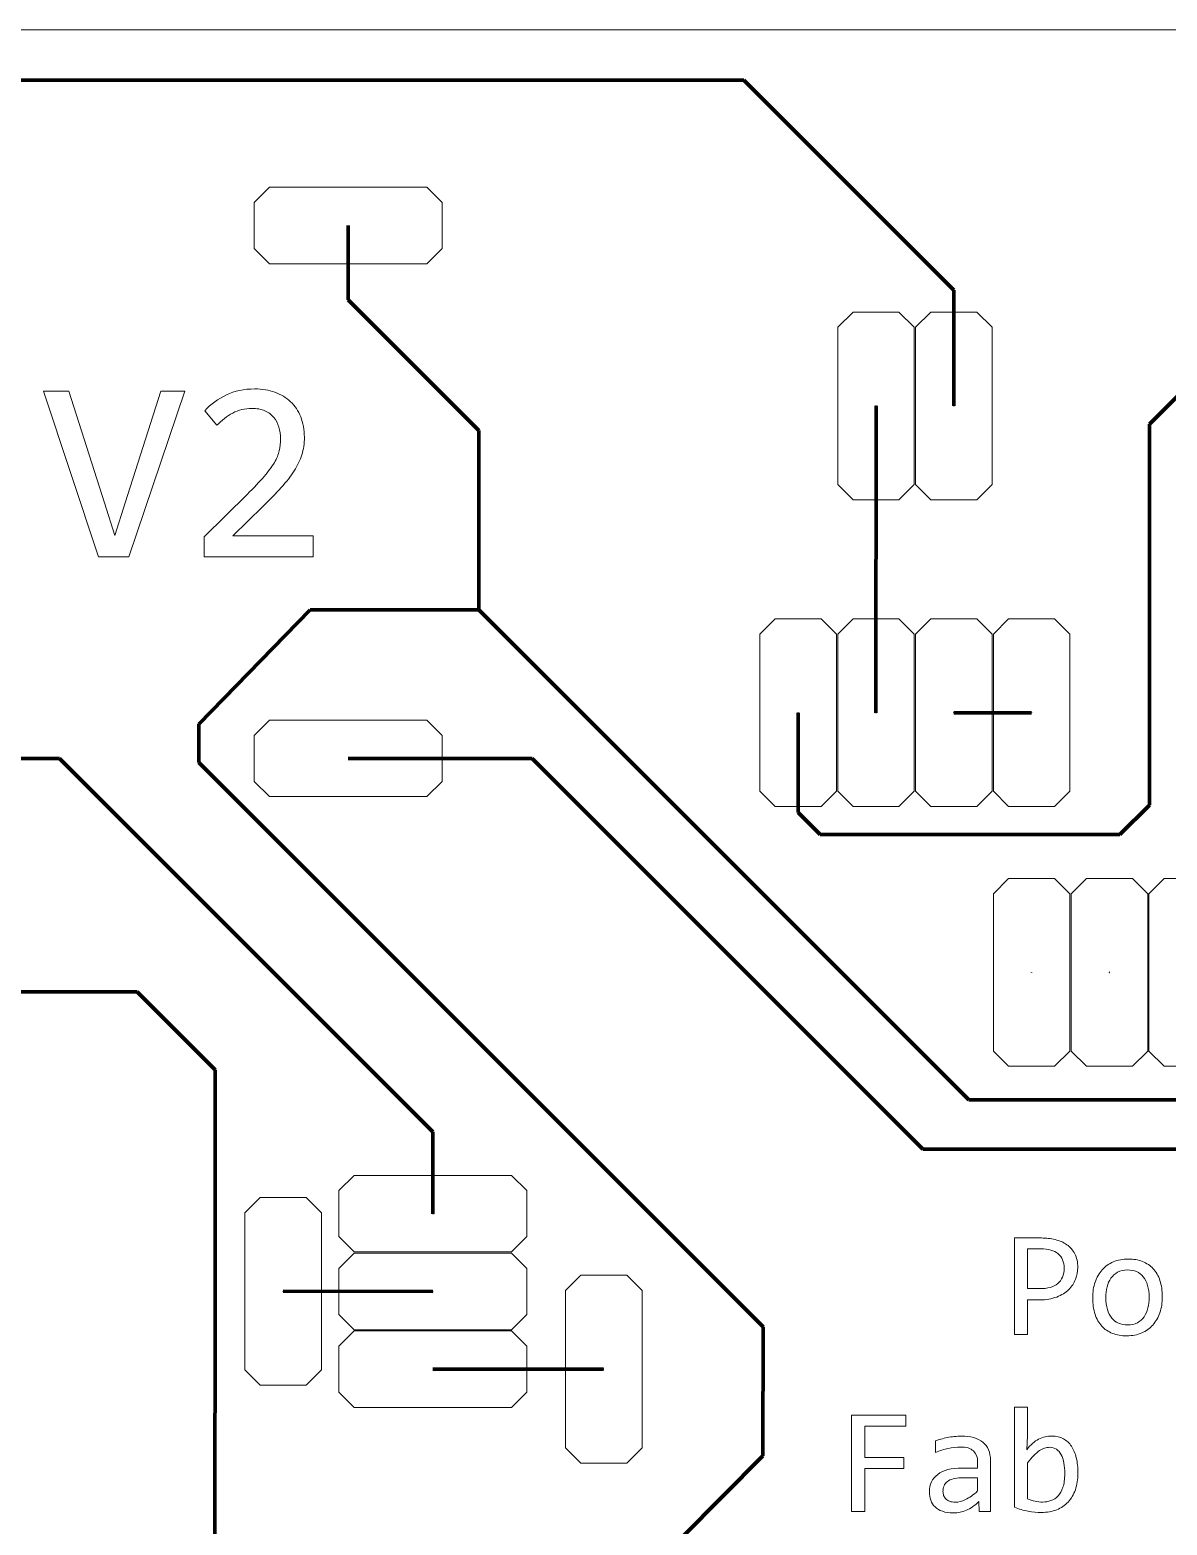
# Model space of a CAD drawing. Header units: millimetres. Extents: x -145 to 148, y -255 to 152.
# Drawn here: x -92.05 to -54.93, y 97.39 to 146.22 of the extents above; entities that cross this region are included whole.
import ezdxf

# ---------------------------------------------------------------- set-up
doc = ezdxf.new("R2010")
doc.units = ezdxf.units.MM
doc.header["$MEASUREMENT"] = 0
doc.layers.add('Layer 1', color=7, linetype='Continuous')

msp = doc.modelspace()

# ---------------------------------------------------------------- linework, layer by layer
at = {"layer": 'Layer 1', "lineweight": 18}
msp.add_open_spline([(-142.6207, 146.2192), (-142.6207, 146.2192), (-23.65, 146.2192), (-23.65, 146.2192)], degree=3, dxfattribs=at)
at = {"layer": 'Layer 1', "color": 6, "lineweight": 120}
for points in [[(-140.2909, 144.5763), (-140.2909, 144.5763), (-68.7474, 144.5748), (-68.7474, 144.5748)], [(-68.7474, 144.5748), (-68.7474, 144.5748), (-61.8925, 137.7191), (-61.8925, 137.7191)], [(-81.6632, 139.8284), (-81.6632, 139.8284), (-81.6665, 137.4095), (-81.6665, 137.4095)], [(-49.0619, 139.7893), (-49.0619, 139.7893), (-55.5086, 133.3421), (-55.5086, 133.3421)], [(-61.8925, 137.7191), (-61.8925, 137.7191), (-61.8937, 133.9386), (-61.8937, 133.9386)], [(-81.6665, 137.4095), (-81.6665, 137.4095), (-77.3991, 133.1417), (-77.3991, 133.1417)], [(-64.4319, 133.9386), (-64.4319, 133.9386), (-64.4352, 123.9222), (-64.4352, 123.9222)], [(-55.5086, 133.3421), (-55.5086, 133.3421), (-55.5091, 120.9073), (-55.5091, 120.9073)], [(-77.3991, 133.1417), (-77.3991, 133.1417), (-77.4001, 127.2821), (-77.4001, 127.2821)], [(-86.5423, 123.5519), (-86.5423, 123.5519), (-82.9038, 127.2837), (-82.9038, 127.2837)], [(-82.9038, 127.2837), (-82.9038, 127.2837), (-77.4001, 127.283), (-77.4001, 127.283)], [(-77.4001, 127.2821), (-77.4001, 127.2821), (-61.4043, 111.2844), (-61.4043, 111.2844)], [(-86.5423, 123.5519), (-86.5423, 123.5519), (-86.5425, 122.2972), (-86.5425, 122.2972)], [(-66.9737, 123.9222), (-66.9737, 123.9222), (-66.9745, 120.662), (-66.9745, 120.662)], [(-61.8919, 123.9188), (-61.8919, 123.9188), (-59.3519, 123.9173), (-59.3519, 123.9173)], [(-125.0964, 122.4286), (-125.0964, 122.4286), (-91.0925, 122.4314), (-91.0925, 122.4314)], [(-91.0925, 122.4314), (-91.0925, 122.4314), (-78.8958, 110.2347), (-78.8958, 110.2347)], [(-86.5425, 122.2972), (-86.5425, 122.2972), (-68.1111, 103.865), (-68.1111, 103.865)], [(-81.6632, 122.4284), (-81.6632, 122.4284), (-75.6555, 122.4264), (-75.6555, 122.4264)], [(-75.6555, 122.4264), (-75.6555, 122.4264), (-62.902, 109.6719), (-62.902, 109.6719)], [(-66.2568, 119.9446), (-66.2568, 119.9446), (-66.9745, 120.662), (-66.9745, 120.662)], [(-55.5091, 120.9073), (-55.5091, 120.9073), (-56.472, 119.944), (-56.472, 119.944)], [(-66.2568, 119.9446), (-66.2568, 119.9446), (-56.472, 119.944), (-56.472, 119.944)], [(-108.8819, 114.804), (-108.8819, 114.804), (-88.5569, 114.8073), (-88.5569, 114.8073)], [(-88.5569, 114.8073), (-88.5569, 114.8073), (-86.0098, 112.2601), (-86.0098, 112.2601)], [(-86.0098, 112.2601), (-86.0098, 112.2601), (-86.0216, 89.8467), (-86.0216, 89.8467)], [(-61.4044, 111.2845), (-61.4044, 111.2845), (-24.4519, 111.2843), (-24.4519, 111.2843)], [(-78.8958, 110.2347), (-78.8958, 110.2347), (-78.8962, 107.5614), (-78.8962, 107.5614)], [(-62.902, 109.6719), (-62.902, 109.6719), (-23.5213, 109.6717), (-23.5213, 109.6717)], [(-78.8962, 105.0255), (-78.8962, 105.0255), (-83.7864, 105.0263), (-83.7864, 105.0263)], [(-68.1112, 103.8649), (-68.1112, 103.8649), (-68.1312, 99.6539), (-68.1312, 99.6539)], [(-73.3236, 102.4832), (-73.3236, 102.4832), (-78.8962, 102.484), (-78.8962, 102.484)], [(-68.1312, 99.6539), (-68.1312, 99.6539), (-70.7659, 96.9951), (-70.7659, 96.9951)]]:
    msp.add_open_spline(points, degree=3, dxfattribs=at)
at = {"layer": 'Layer 1', "lineweight": 9}
for points in [[(-79.095, 138.5784), (-79.095, 138.5784), (-84.2314, 138.5784), (-84.2314, 138.5784), (-84.2314, 138.5784), (-84.7314, 139.0784), (-84.7314, 139.0784), (-84.7314, 139.0784), (-84.7314, 140.5784), (-84.7314, 140.5784), (-84.7314, 140.5784), (-84.2314, 141.0784), (-84.2314, 141.0784), (-84.2314, 141.0784), (-79.095, 141.0784), (-79.095, 141.0784), (-79.095, 141.0784), (-78.595, 140.5784), (-78.595, 140.5784), (-78.595, 140.5784), (-78.595, 139.0784), (-78.595, 139.0784), (-78.595, 139.0784), (-79.095, 138.5784), (-79.095, 138.5784)], [(-65.6819, 131.3704), (-65.6819, 131.3704), (-65.6819, 136.5068), (-65.6819, 136.5068), (-65.6819, 136.5068), (-65.1819, 137.0068), (-65.1819, 137.0068), (-65.1819, 137.0068), (-63.6819, 137.0068), (-63.6819, 137.0068), (-63.6819, 137.0068), (-63.1819, 136.5068), (-63.1819, 136.5068), (-63.1819, 136.5068), (-63.1819, 131.3704), (-63.1819, 131.3704), (-63.1819, 131.3704), (-63.6819, 130.8704), (-63.6819, 130.8704), (-63.6819, 130.8704), (-65.1819, 130.8704), (-65.1819, 130.8704), (-65.1819, 130.8704), (-65.6819, 131.3704), (-65.6819, 131.3704)], [(-63.1419, 131.3704), (-63.1419, 131.3704), (-63.1419, 136.5068), (-63.1419, 136.5068), (-63.1419, 136.5068), (-62.6419, 137.0068), (-62.6419, 137.0068), (-62.6419, 137.0068), (-61.1419, 137.0068), (-61.1419, 137.0068), (-61.1419, 137.0068), (-60.6419, 136.5068), (-60.6419, 136.5068), (-60.6419, 136.5068), (-60.6419, 131.3704), (-60.6419, 131.3704), (-60.6419, 131.3704), (-61.1419, 130.8704), (-61.1419, 130.8704), (-61.1419, 130.8704), (-62.6419, 130.8704), (-62.6419, 130.8704), (-62.6419, 130.8704), (-63.1419, 131.3704), (-63.1419, 131.3704)], [(-68.2219, 121.354), (-68.2219, 121.354), (-68.2219, 126.4904), (-68.2219, 126.4904), (-68.2219, 126.4904), (-67.7219, 126.9904), (-67.7219, 126.9904), (-67.7219, 126.9904), (-66.2219, 126.9904), (-66.2219, 126.9904), (-66.2219, 126.9904), (-65.7219, 126.4904), (-65.7219, 126.4904), (-65.7219, 126.4904), (-65.7219, 121.354), (-65.7219, 121.354), (-65.7219, 121.354), (-66.2219, 120.854), (-66.2219, 120.854), (-66.2219, 120.854), (-67.7219, 120.854), (-67.7219, 120.854), (-67.7219, 120.854), (-68.2219, 121.354), (-68.2219, 121.354)], [(-65.6819, 121.354), (-65.6819, 121.354), (-65.6819, 126.4904), (-65.6819, 126.4904), (-65.6819, 126.4904), (-65.1819, 126.9904), (-65.1819, 126.9904), (-65.1819, 126.9904), (-63.6819, 126.9904), (-63.6819, 126.9904), (-63.6819, 126.9904), (-63.1819, 126.4904), (-63.1819, 126.4904), (-63.1819, 126.4904), (-63.1819, 121.354), (-63.1819, 121.354), (-63.1819, 121.354), (-63.6819, 120.854), (-63.6819, 120.854), (-63.6819, 120.854), (-65.1819, 120.854), (-65.1819, 120.854), (-65.1819, 120.854), (-65.6819, 121.354), (-65.6819, 121.354)], [(-63.1419, 121.354), (-63.1419, 121.354), (-63.1419, 126.4904), (-63.1419, 126.4904), (-63.1419, 126.4904), (-62.6419, 126.9904), (-62.6419, 126.9904), (-62.6419, 126.9904), (-61.1419, 126.9904), (-61.1419, 126.9904), (-61.1419, 126.9904), (-60.6419, 126.4904), (-60.6419, 126.4904), (-60.6419, 126.4904), (-60.6419, 121.354), (-60.6419, 121.354), (-60.6419, 121.354), (-61.1419, 120.854), (-61.1419, 120.854), (-61.1419, 120.854), (-62.6419, 120.854), (-62.6419, 120.854), (-62.6419, 120.854), (-63.1419, 121.354), (-63.1419, 121.354)], [(-60.6019, 121.354), (-60.6019, 121.354), (-60.6019, 126.4904), (-60.6019, 126.4904), (-60.6019, 126.4904), (-60.1019, 126.9904), (-60.1019, 126.9904), (-60.1019, 126.9904), (-58.6019, 126.9904), (-58.6019, 126.9904), (-58.6019, 126.9904), (-58.1019, 126.4904), (-58.1019, 126.4904), (-58.1019, 126.4904), (-58.1019, 121.354), (-58.1019, 121.354), (-58.1019, 121.354), (-58.6019, 120.854), (-58.6019, 120.854), (-58.6019, 120.854), (-60.1019, 120.854), (-60.1019, 120.854), (-60.1019, 120.854), (-60.6019, 121.354), (-60.6019, 121.354)], [(-79.0949, 121.1802), (-79.0949, 121.1802), (-84.2313, 121.1802), (-84.2313, 121.1802), (-84.2313, 121.1802), (-84.7313, 121.6802), (-84.7313, 121.6802), (-84.7313, 121.6802), (-84.7313, 123.1802), (-84.7313, 123.1802), (-84.7313, 123.1802), (-84.2313, 123.6802), (-84.2313, 123.6802), (-84.2313, 123.6802), (-79.0949, 123.6802), (-79.0949, 123.6802), (-79.0949, 123.6802), (-78.5949, 123.1802), (-78.5949, 123.1802), (-78.5949, 123.1802), (-78.5949, 121.6802), (-78.5949, 121.6802), (-78.5949, 121.6802), (-79.0949, 121.1802), (-79.0949, 121.1802)], [(-60.6019, 112.8739), (-60.6019, 112.8739), (-60.6019, 118.0103), (-60.6019, 118.0103), (-60.6019, 118.0103), (-60.1019, 118.5103), (-60.1019, 118.5103), (-60.1019, 118.5103), (-58.6019, 118.5103), (-58.6019, 118.5103), (-58.6019, 118.5103), (-58.1019, 118.0103), (-58.1019, 118.0103), (-58.1019, 118.0103), (-58.1019, 112.8739), (-58.1019, 112.8739), (-58.1019, 112.8739), (-58.6019, 112.3739), (-58.6019, 112.3739), (-58.6019, 112.3739), (-60.1019, 112.3739), (-60.1019, 112.3739), (-60.1019, 112.3739), (-60.6019, 112.8739), (-60.6019, 112.8739)], [(-58.0619, 112.8739), (-58.0619, 112.8739), (-58.0619, 118.0103), (-58.0619, 118.0103), (-58.0619, 118.0103), (-57.5619, 118.5103), (-57.5619, 118.5103), (-57.5619, 118.5103), (-56.0619, 118.5103), (-56.0619, 118.5103), (-56.0619, 118.5103), (-55.5619, 118.0103), (-55.5619, 118.0103), (-55.5619, 118.0103), (-55.5619, 112.8739), (-55.5619, 112.8739), (-55.5619, 112.8739), (-56.0619, 112.3739), (-56.0619, 112.3739), (-56.0619, 112.3739), (-57.5619, 112.3739), (-57.5619, 112.3739), (-57.5619, 112.3739), (-58.0619, 112.8739), (-58.0619, 112.8739)], [(-55.5219, 112.8739), (-55.5219, 112.8739), (-55.5219, 118.0103), (-55.5219, 118.0103), (-55.5219, 118.0103), (-55.0219, 118.5103), (-55.0219, 118.5103), (-55.0219, 118.5103), (-53.5219, 118.5103), (-53.5219, 118.5103), (-53.5219, 118.5103), (-53.0219, 118.0103), (-53.0219, 118.0103), (-53.0219, 118.0103), (-53.0219, 112.8739), (-53.0219, 112.8739), (-53.0219, 112.8739), (-53.5219, 112.3739), (-53.5219, 112.3739), (-53.5219, 112.3739), (-55.0219, 112.3739), (-55.0219, 112.3739), (-55.0219, 112.3739), (-55.5219, 112.8739), (-55.5219, 112.8739)], [(-76.3279, 106.3132), (-76.3279, 106.3132), (-81.4643, 106.3132), (-81.4643, 106.3132), (-81.4643, 106.3132), (-81.9643, 106.8132), (-81.9643, 106.8132), (-81.9643, 106.8132), (-81.9643, 108.3132), (-81.9643, 108.3132), (-81.9643, 108.3132), (-81.4643, 108.8132), (-81.4643, 108.8132), (-81.4643, 108.8132), (-76.3279, 108.8132), (-76.3279, 108.8132), (-76.3279, 108.8132), (-75.8279, 108.3132), (-75.8279, 108.3132), (-75.8279, 108.3132), (-75.8279, 106.8132), (-75.8279, 106.8132), (-75.8279, 106.8132), (-76.3279, 106.3132), (-76.3279, 106.3132)], [(-85.0346, 102.4581), (-85.0346, 102.4581), (-85.0346, 107.5945), (-85.0346, 107.5945), (-85.0346, 107.5945), (-84.5346, 108.0945), (-84.5346, 108.0945), (-84.5346, 108.0945), (-83.0346, 108.0945), (-83.0346, 108.0945), (-83.0346, 108.0945), (-82.5346, 107.5945), (-82.5346, 107.5945), (-82.5346, 107.5945), (-82.5346, 102.4581), (-82.5346, 102.4581), (-82.5346, 102.4581), (-83.0346, 101.9581), (-83.0346, 101.9581), (-83.0346, 101.9581), (-84.5346, 101.9581), (-84.5346, 101.9581), (-84.5346, 101.9581), (-85.0346, 102.4581), (-85.0346, 102.4581)], [(-76.3279, 103.7732), (-76.3279, 103.7732), (-81.4643, 103.7732), (-81.4643, 103.7732), (-81.4643, 103.7732), (-81.9643, 104.2732), (-81.9643, 104.2732), (-81.9643, 104.2732), (-81.9643, 105.7732), (-81.9643, 105.7732), (-81.9643, 105.7732), (-81.4643, 106.2732), (-81.4643, 106.2732), (-81.4643, 106.2732), (-76.3279, 106.2732), (-76.3279, 106.2732), (-76.3279, 106.2732), (-75.8279, 105.7732), (-75.8279, 105.7732), (-75.8279, 105.7732), (-75.8279, 104.2732), (-75.8279, 104.2732), (-75.8279, 104.2732), (-76.3279, 103.7732), (-76.3279, 103.7732)], [(-74.5718, 99.915), (-74.5718, 99.915), (-74.5718, 105.0514), (-74.5718, 105.0514), (-74.5718, 105.0514), (-74.0718, 105.5514), (-74.0718, 105.5514), (-74.0718, 105.5514), (-72.5718, 105.5514), (-72.5718, 105.5514), (-72.5718, 105.5514), (-72.0718, 105.0514), (-72.0718, 105.0514), (-72.0718, 105.0514), (-72.0718, 99.915), (-72.0718, 99.915), (-72.0718, 99.915), (-72.5718, 99.415), (-72.5718, 99.415), (-72.5718, 99.415), (-74.0718, 99.415), (-74.0718, 99.415), (-74.0718, 99.415), (-74.5718, 99.915), (-74.5718, 99.915)], [(-76.3279, 101.2332), (-76.3279, 101.2332), (-81.4643, 101.2332), (-81.4643, 101.2332), (-81.4643, 101.2332), (-81.9643, 101.7332), (-81.9643, 101.7332), (-81.9643, 101.7332), (-81.9643, 103.2332), (-81.9643, 103.2332), (-81.9643, 103.2332), (-81.4643, 103.7332), (-81.4643, 103.7332), (-81.4643, 103.7332), (-76.3279, 103.7332), (-76.3279, 103.7332), (-76.3279, 103.7332), (-75.8279, 103.2332), (-75.8279, 103.2332), (-75.8279, 103.2332), (-75.8279, 101.7332), (-75.8279, 101.7332), (-75.8279, 101.7332), (-76.3279, 101.2332), (-76.3279, 101.2332)]]:
    msp.add_open_spline(points, degree=3, knots=[0, 0, 0, 0, 0.125, 0.125, 0.125, 0.25, 0.25, 0.25, 0.375, 0.375, 0.375, 0.5, 0.5, 0.5, 0.625, 0.625, 0.625, 0.75, 0.75, 0.75, 0.875, 0.875, 0.875, 1, 1, 1, 1], dxfattribs=at)
at = {"layer": 'Layer 1', "color": 5}
for points in [[(-81.6615, 139.8284), (-81.6615, 139.8284), (-81.6615, 139.8249), (-81.6615, 139.8249), (-81.6615, 139.8249), (-81.665, 139.8249), (-81.665, 139.8249), (-81.665, 139.8249), (-81.665, 139.8284), (-81.665, 139.8284), (-81.665, 139.8284), (-81.6615, 139.8284), (-81.6615, 139.8284)], [(-64.4319, 133.9369), (-64.4319, 133.9369), (-64.4354, 133.9369), (-64.4354, 133.9369), (-64.4354, 133.9369), (-64.4354, 133.9404), (-64.4354, 133.9404), (-64.4354, 133.9404), (-64.4319, 133.9404), (-64.4319, 133.9404), (-64.4319, 133.9404), (-64.4319, 133.9369), (-64.4319, 133.9369)], [(-61.8919, 133.9369), (-61.8919, 133.9369), (-61.8954, 133.9369), (-61.8954, 133.9369), (-61.8954, 133.9369), (-61.8954, 133.9404), (-61.8954, 133.9404), (-61.8954, 133.9404), (-61.8919, 133.9404), (-61.8919, 133.9404), (-61.8919, 133.9404), (-61.8919, 133.9369), (-61.8919, 133.9369)], [(-66.9719, 123.9205), (-66.9719, 123.9205), (-66.9754, 123.9205), (-66.9754, 123.9205), (-66.9754, 123.9205), (-66.9754, 123.924), (-66.9754, 123.924), (-66.9754, 123.924), (-66.9719, 123.924), (-66.9719, 123.924), (-66.9719, 123.924), (-66.9719, 123.9205), (-66.9719, 123.9205)], [(-64.4319, 123.9205), (-64.4319, 123.9205), (-64.4354, 123.9205), (-64.4354, 123.9205), (-64.4354, 123.9205), (-64.4354, 123.924), (-64.4354, 123.924), (-64.4354, 123.924), (-64.4319, 123.924), (-64.4319, 123.924), (-64.4319, 123.924), (-64.4319, 123.9205), (-64.4319, 123.9205)], [(-61.8919, 123.9205), (-61.8919, 123.9205), (-61.8954, 123.9205), (-61.8954, 123.9205), (-61.8954, 123.9205), (-61.8954, 123.924), (-61.8954, 123.924), (-61.8954, 123.924), (-61.8919, 123.924), (-61.8919, 123.924), (-61.8919, 123.924), (-61.8919, 123.9205), (-61.8919, 123.9205)], [(-59.3519, 123.9205), (-59.3519, 123.9205), (-59.3554, 123.9205), (-59.3554, 123.9205), (-59.3554, 123.9205), (-59.3554, 123.924), (-59.3554, 123.924), (-59.3554, 123.924), (-59.3519, 123.924), (-59.3519, 123.924), (-59.3519, 123.924), (-59.3519, 123.9205), (-59.3519, 123.9205)], [(-81.6614, 122.4302), (-81.6614, 122.4302), (-81.6614, 122.4267), (-81.6614, 122.4267), (-81.6614, 122.4267), (-81.6649, 122.4267), (-81.6649, 122.4267), (-81.6649, 122.4267), (-81.6649, 122.4302), (-81.6649, 122.4302), (-81.6649, 122.4302), (-81.6614, 122.4302), (-81.6614, 122.4302)], [(-59.3519, 115.4404), (-59.3519, 115.4404), (-59.3554, 115.4404), (-59.3554, 115.4404), (-59.3554, 115.4404), (-59.3554, 115.4439), (-59.3554, 115.4439), (-59.3554, 115.4439), (-59.3519, 115.4439), (-59.3519, 115.4439), (-59.3519, 115.4439), (-59.3519, 115.4404), (-59.3519, 115.4404)], [(-56.8119, 115.4404), (-56.8119, 115.4404), (-56.8154, 115.4404), (-56.8154, 115.4404), (-56.8154, 115.4404), (-56.8154, 115.4439), (-56.8154, 115.4439), (-56.8154, 115.4439), (-56.8119, 115.4439), (-56.8119, 115.4439), (-56.8119, 115.4439), (-56.8119, 115.4404), (-56.8119, 115.4404)], [(-78.8944, 107.5632), (-78.8944, 107.5632), (-78.8944, 107.5597), (-78.8944, 107.5597), (-78.8944, 107.5597), (-78.8979, 107.5597), (-78.8979, 107.5597), (-78.8979, 107.5597), (-78.8979, 107.5632), (-78.8979, 107.5632), (-78.8979, 107.5632), (-78.8944, 107.5632), (-78.8944, 107.5632)], [(-83.7846, 105.0246), (-83.7846, 105.0246), (-83.7881, 105.0246), (-83.7881, 105.0246), (-83.7881, 105.0246), (-83.7881, 105.0281), (-83.7881, 105.0281), (-83.7881, 105.0281), (-83.7846, 105.0281), (-83.7846, 105.0281), (-83.7846, 105.0281), (-83.7846, 105.0246), (-83.7846, 105.0246)], [(-78.8944, 105.0232), (-78.8944, 105.0232), (-78.8944, 105.0197), (-78.8944, 105.0197), (-78.8944, 105.0197), (-78.8979, 105.0197), (-78.8979, 105.0197), (-78.8979, 105.0197), (-78.8979, 105.0232), (-78.8979, 105.0232), (-78.8979, 105.0232), (-78.8944, 105.0232), (-78.8944, 105.0232)], [(-78.8944, 102.4832), (-78.8944, 102.4832), (-78.8944, 102.4797), (-78.8944, 102.4797), (-78.8944, 102.4797), (-78.8979, 102.4797), (-78.8979, 102.4797), (-78.8979, 102.4797), (-78.8979, 102.4832), (-78.8979, 102.4832), (-78.8979, 102.4832), (-78.8944, 102.4832), (-78.8944, 102.4832)], [(-73.3218, 102.4815), (-73.3218, 102.4815), (-73.3253, 102.4815), (-73.3253, 102.4815), (-73.3253, 102.4815), (-73.3253, 102.485), (-73.3253, 102.485), (-73.3253, 102.485), (-73.3218, 102.485), (-73.3218, 102.485), (-73.3218, 102.485), (-73.3218, 102.4815), (-73.3218, 102.4815)]]:
    msp.add_open_spline(points, degree=3, knots=[0, 0, 0, 0, 0.25, 0.25, 0.25, 0.5, 0.5, 0.5, 0.75, 0.75, 0.75, 1, 1, 1, 1], dxfattribs=at)
at = {"layer": 'Layer 1', "color": 5, "lineweight": 9}
for points in [[(-81.6615, 139.8284), (-81.6615, 139.8284), (-81.6615, 139.8249), (-81.6615, 139.8249), (-81.6615, 139.8249), (-81.665, 139.8249), (-81.665, 139.8249), (-81.665, 139.8249), (-81.665, 139.8284), (-81.665, 139.8284), (-81.665, 139.8284), (-81.6615, 139.8284), (-81.6615, 139.8284)], [(-64.4319, 133.9369), (-64.4319, 133.9369), (-64.4354, 133.9369), (-64.4354, 133.9369), (-64.4354, 133.9369), (-64.4354, 133.9404), (-64.4354, 133.9404), (-64.4354, 133.9404), (-64.4319, 133.9404), (-64.4319, 133.9404), (-64.4319, 133.9404), (-64.4319, 133.9369), (-64.4319, 133.9369)], [(-61.8919, 133.9369), (-61.8919, 133.9369), (-61.8954, 133.9369), (-61.8954, 133.9369), (-61.8954, 133.9369), (-61.8954, 133.9404), (-61.8954, 133.9404), (-61.8954, 133.9404), (-61.8919, 133.9404), (-61.8919, 133.9404), (-61.8919, 133.9404), (-61.8919, 133.9369), (-61.8919, 133.9369)], [(-66.9719, 123.9205), (-66.9719, 123.9205), (-66.9754, 123.9205), (-66.9754, 123.9205), (-66.9754, 123.9205), (-66.9754, 123.924), (-66.9754, 123.924), (-66.9754, 123.924), (-66.9719, 123.924), (-66.9719, 123.924), (-66.9719, 123.924), (-66.9719, 123.9205), (-66.9719, 123.9205)], [(-64.4319, 123.9205), (-64.4319, 123.9205), (-64.4354, 123.9205), (-64.4354, 123.9205), (-64.4354, 123.9205), (-64.4354, 123.924), (-64.4354, 123.924), (-64.4354, 123.924), (-64.4319, 123.924), (-64.4319, 123.924), (-64.4319, 123.924), (-64.4319, 123.9205), (-64.4319, 123.9205)], [(-61.8919, 123.9205), (-61.8919, 123.9205), (-61.8954, 123.9205), (-61.8954, 123.9205), (-61.8954, 123.9205), (-61.8954, 123.924), (-61.8954, 123.924), (-61.8954, 123.924), (-61.8919, 123.924), (-61.8919, 123.924), (-61.8919, 123.924), (-61.8919, 123.9205), (-61.8919, 123.9205)], [(-59.3519, 123.9205), (-59.3519, 123.9205), (-59.3554, 123.9205), (-59.3554, 123.9205), (-59.3554, 123.9205), (-59.3554, 123.924), (-59.3554, 123.924), (-59.3554, 123.924), (-59.3519, 123.924), (-59.3519, 123.924), (-59.3519, 123.924), (-59.3519, 123.9205), (-59.3519, 123.9205)], [(-81.6614, 122.4302), (-81.6614, 122.4302), (-81.6614, 122.4267), (-81.6614, 122.4267), (-81.6614, 122.4267), (-81.6649, 122.4267), (-81.6649, 122.4267), (-81.6649, 122.4267), (-81.6649, 122.4302), (-81.6649, 122.4302), (-81.6649, 122.4302), (-81.6614, 122.4302), (-81.6614, 122.4302)], [(-59.3519, 115.4404), (-59.3519, 115.4404), (-59.3554, 115.4404), (-59.3554, 115.4404), (-59.3554, 115.4404), (-59.3554, 115.4439), (-59.3554, 115.4439), (-59.3554, 115.4439), (-59.3519, 115.4439), (-59.3519, 115.4439), (-59.3519, 115.4439), (-59.3519, 115.4404), (-59.3519, 115.4404)], [(-56.8119, 115.4404), (-56.8119, 115.4404), (-56.8154, 115.4404), (-56.8154, 115.4404), (-56.8154, 115.4404), (-56.8154, 115.4439), (-56.8154, 115.4439), (-56.8154, 115.4439), (-56.8119, 115.4439), (-56.8119, 115.4439), (-56.8119, 115.4439), (-56.8119, 115.4404), (-56.8119, 115.4404)], [(-78.8944, 107.5632), (-78.8944, 107.5632), (-78.8944, 107.5597), (-78.8944, 107.5597), (-78.8944, 107.5597), (-78.8979, 107.5597), (-78.8979, 107.5597), (-78.8979, 107.5597), (-78.8979, 107.5632), (-78.8979, 107.5632), (-78.8979, 107.5632), (-78.8944, 107.5632), (-78.8944, 107.5632)], [(-83.7846, 105.0246), (-83.7846, 105.0246), (-83.7881, 105.0246), (-83.7881, 105.0246), (-83.7881, 105.0246), (-83.7881, 105.0281), (-83.7881, 105.0281), (-83.7881, 105.0281), (-83.7846, 105.0281), (-83.7846, 105.0281), (-83.7846, 105.0281), (-83.7846, 105.0246), (-83.7846, 105.0246)], [(-78.8944, 105.0232), (-78.8944, 105.0232), (-78.8944, 105.0197), (-78.8944, 105.0197), (-78.8944, 105.0197), (-78.8979, 105.0197), (-78.8979, 105.0197), (-78.8979, 105.0197), (-78.8979, 105.0232), (-78.8979, 105.0232), (-78.8979, 105.0232), (-78.8944, 105.0232), (-78.8944, 105.0232)], [(-78.8944, 102.4832), (-78.8944, 102.4832), (-78.8944, 102.4797), (-78.8944, 102.4797), (-78.8944, 102.4797), (-78.8979, 102.4797), (-78.8979, 102.4797), (-78.8979, 102.4797), (-78.8979, 102.4832), (-78.8979, 102.4832), (-78.8979, 102.4832), (-78.8944, 102.4832), (-78.8944, 102.4832)], [(-73.3218, 102.4815), (-73.3218, 102.4815), (-73.3253, 102.4815), (-73.3253, 102.4815), (-73.3253, 102.4815), (-73.3253, 102.485), (-73.3253, 102.485), (-73.3253, 102.485), (-73.3218, 102.485), (-73.3218, 102.485), (-73.3218, 102.485), (-73.3218, 102.4815), (-73.3218, 102.4815)]]:
    msp.add_open_spline(points, degree=3, knots=[0, 0, 0, 0, 0.25, 0.25, 0.25, 0.5, 0.5, 0.5, 0.75, 0.75, 0.75, 1, 1, 1, 1], dxfattribs=at)
at = {"layer": 'Layer 1', "color": 161, "lineweight": 9}
for points, knots in [([(-86.9918, 134.4183), (-86.9918, 134.4183), (-88.8276, 129.0165), (-88.8276, 129.0165), (-88.8276, 129.0165), (-89.8197, 129.0165), (-89.8197, 129.0165), (-89.8197, 129.0165), (-91.6146, 134.4183), (-91.6146, 134.4183), (-91.6146, 134.4183), (-90.7835, 134.4183), (-90.7835, 134.4183), (-90.7835, 134.4183), (-89.6165, 130.7776), (-89.6165, 130.7776), (-89.6165, 130.7776), (-89.2863, 129.7108), (-89.2863, 129.7108), (-89.2863, 129.7108), (-88.9476, 130.7776), (-88.9476, 130.7776), (-88.9476, 130.7776), (-87.7778, 134.4183), (-87.7778, 134.4183), (-87.7778, 134.4183), (-86.9918, 134.4183), (-86.9918, 134.4183)], [0, 0, 0, 0, 0.1111111, 0.1111111, 0.1111111, 0.2222222, 0.2222222, 0.2222222, 0.3333333, 0.3333333, 0.3333333, 0.4444444, 0.4444444, 0.4444444, 0.5555556, 0.5555556, 0.5555556, 0.6666667, 0.6666667, 0.6666667, 0.7777778, 0.7777778, 0.7777778, 0.8888889, 0.8888889, 0.8888889, 1, 1, 1, 1]), ([(-82.8064, 129.0165), (-82.8064, 129.0165), (-86.3624, 129.0165), (-86.3624, 129.0165), (-86.3624, 129.0165), (-86.3624, 129.6614), (-86.3624, 129.6614), (-86.3624, 129.6614), (-84.9668, 131.0499), (-84.9668, 131.0499), (-84.7382, 131.2771), (-84.5533, 131.4718), (-84.4094, 131.6369), (-84.2669, 131.8035), (-84.1554, 131.9544), (-84.075, 132.0899), (-83.996, 132.2268), (-83.9423, 132.3552), (-83.9141, 132.4766), (-83.8873, 132.5979), (-83.8732, 132.7291), (-83.8732, 132.8703), (-83.8732, 133.0029), (-83.8915, 133.1285), (-83.9268, 133.2484), (-83.9635, 133.3684), (-84.0185, 133.4742), (-84.0919, 133.5659), (-84.1667, 133.6563), (-84.2627, 133.7282), (-84.3812, 133.7804), (-84.4997, 133.8326), (-84.6422, 133.8595), (-84.8073, 133.8595), (-85.0359, 133.8595), (-85.2448, 133.8087), (-85.4325, 133.7056), (-85.6187, 133.604), (-85.7909, 133.4714), (-85.9489, 133.3091), (-85.9489, 133.3091), (-86.3455, 133.7847), (-86.3455, 133.7847), (-86.1409, 133.9992), (-85.9066, 134.1713), (-85.6399, 134.2997), (-85.3746, 134.4295), (-85.0642, 134.4945), (-84.7114, 134.4945), (-84.4715, 134.4945), (-84.2528, 134.4592), (-84.0566, 134.3872), (-83.8591, 134.3152), (-83.6883, 134.2122), (-83.5444, 134.0768), (-83.4019, 133.9413), (-83.2904, 133.7762), (-83.2128, 133.5801), (-83.1338, 133.3853), (-83.0943, 133.1652), (-83.0943, 132.9196), (-83.0943, 132.7122), (-83.1225, 132.5203), (-83.1775, 132.3439), (-83.2325, 132.1675), (-83.3158, 131.9925), (-83.4273, 131.8176), (-83.5388, 131.6426), (-83.6799, 131.4606), (-83.8492, 131.2729), (-84.0185, 131.0866), (-84.2189, 130.8806), (-84.4503, 130.6576), (-84.4503, 130.6576), (-85.4311, 129.7023), (-85.4311, 129.7023), (-85.4311, 129.7023), (-82.8064, 129.7023), (-82.8064, 129.7023), (-82.8064, 129.7023), (-82.8064, 129.0165), (-82.8064, 129.0165)], [0, 0, 0, 0, 0.037037, 0.037037, 0.037037, 0.0740741, 0.0740741, 0.0740741, 0.1111111, 0.1111111, 0.1111111, 0.1481481, 0.1481481, 0.1481481, 0.1851852, 0.1851852, 0.1851852, 0.2222222, 0.2222222, 0.2222222, 0.2592593, 0.2592593, 0.2592593, 0.2962963, 0.2962963, 0.2962963, 0.3333333, 0.3333333, 0.3333333, 0.3703704, 0.3703704, 0.3703704, 0.4074074, 0.4074074, 0.4074074, 0.4444444, 0.4444444, 0.4444444, 0.4814815, 0.4814815, 0.4814815, 0.5185185, 0.5185185, 0.5185185, 0.5555556, 0.5555556, 0.5555556, 0.5925926, 0.5925926, 0.5925926, 0.6296296, 0.6296296, 0.6296296, 0.6666667, 0.6666667, 0.6666667, 0.7037037, 0.7037037, 0.7037037, 0.7407407, 0.7407407, 0.7407407, 0.7777778, 0.7777778, 0.7777778, 0.8148148, 0.8148148, 0.8148148, 0.8518519, 0.8518519, 0.8518519, 0.8888889, 0.8888889, 0.8888889, 0.9259259, 0.9259259, 0.9259259, 0.962963, 0.962963, 0.962963, 1, 1, 1, 1]), ([(-57.846, 105.8037), (-57.846, 105.6745), (-57.8699, 105.5477), (-57.9184, 105.4209), (-57.9662, 105.295), (-58.0411, 105.1822), (-58.1423, 105.0826), (-58.2436, 104.983), (-58.3736, 104.9024), (-58.5309, 104.8406), (-58.6881, 104.7789), (-58.8766, 104.7476), (-59.0947, 104.7476), (-59.0947, 104.7476), (-59.4857, 104.7476), (-59.4857, 104.7476), (-59.4857, 104.7476), (-59.4857, 103.6166), (-59.4857, 103.6166), (-59.4857, 103.6166), (-59.9154, 103.6166), (-59.9154, 103.6166), (-59.9154, 103.6166), (-59.9154, 106.7676), (-59.9154, 106.7676), (-59.9154, 106.7676), (-59.028, 106.7676), (-59.028, 106.7676), (-58.8717, 106.7676), (-58.7227, 106.7503), (-58.5794, 106.7158), (-58.4362, 106.6812), (-58.3103, 106.6252), (-58.2016, 106.5487), (-58.093, 106.4713), (-58.0065, 106.3717), (-57.9423, 106.249), (-57.8781, 106.1272), (-57.846, 105.9782), (-57.846, 105.8037)], [0, 0, 0, 0, 0.0769231, 0.0769231, 0.0769231, 0.1538462, 0.1538462, 0.1538462, 0.2307692, 0.2307692, 0.2307692, 0.3076923, 0.3076923, 0.3076923, 0.3846154, 0.3846154, 0.3846154, 0.4615385, 0.4615385, 0.4615385, 0.5384615, 0.5384615, 0.5384615, 0.6153846, 0.6153846, 0.6153846, 0.6923077, 0.6923077, 0.6923077, 0.7692308, 0.7692308, 0.7692308, 0.8461538, 0.8461538, 0.8461538, 0.9230769, 0.9230769, 0.9230769, 1, 1, 1, 1]), ([(-58.2905, 105.784), (-58.2905, 105.9873), (-58.3572, 106.1428), (-58.4897, 106.2507), (-58.6222, 106.3585), (-58.8083, 106.412), (-59.0462, 106.412), (-59.0462, 106.412), (-59.4857, 106.412), (-59.4857, 106.412), (-59.4857, 106.412), (-59.4857, 105.1131), (-59.4857, 105.1131), (-59.4857, 105.1131), (-59.0848, 105.1131), (-59.0848, 105.1131), (-58.8305, 105.1131), (-58.6346, 105.1682), (-58.4971, 105.2794), (-58.3597, 105.3905), (-58.2905, 105.5592), (-58.2905, 105.784)], [0, 0, 0, 0, 0.1428571, 0.1428571, 0.1428571, 0.2857143, 0.2857143, 0.2857143, 0.4285714, 0.4285714, 0.4285714, 0.5714286, 0.5714286, 0.5714286, 0.7142857, 0.7142857, 0.7142857, 0.8571429, 0.8571429, 0.8571429, 1, 1, 1, 1]), ([(-55.086, 104.8456), (-55.086, 104.6579), (-55.1123, 104.485), (-55.1658, 104.3286), (-55.2185, 104.1714), (-55.295, 104.0372), (-55.3946, 103.9253), (-55.4942, 103.8142), (-55.6161, 103.7269), (-55.7585, 103.6652), (-55.9017, 103.6034), (-56.0647, 103.5721), (-56.2458, 103.5721), (-56.4195, 103.5721), (-56.575, 103.5993), (-56.7125, 103.6528), (-56.85, 103.7071), (-56.9669, 103.7862), (-57.0623, 103.8907), (-57.1578, 103.9952), (-57.2311, 104.1245), (-57.2821, 104.2792), (-57.3323, 104.4332), (-57.3578, 104.611), (-57.3578, 104.8118), (-57.3578, 105.0003), (-57.3315, 105.1724), (-57.278, 105.3271), (-57.2253, 105.4827), (-57.1488, 105.616), (-57.0492, 105.728), (-56.9496, 105.8391), (-56.8277, 105.9264), (-56.6853, 105.9881), (-56.5421, 106.0498), (-56.3791, 106.0811), (-56.198, 106.0811), (-56.0243, 106.0811), (-55.8688, 106.0539), (-55.7313, 106.0004), (-55.5938, 105.9461), (-55.477, 105.8679), (-55.3815, 105.7642), (-55.286, 105.6605), (-55.2127, 105.5312), (-55.1617, 105.3765), (-55.1115, 105.2226), (-55.086, 105.0456), (-55.086, 104.8456)], [0, 0, 0, 0, 0.0625, 0.0625, 0.0625, 0.125, 0.125, 0.125, 0.1875, 0.1875, 0.1875, 0.25, 0.25, 0.25, 0.3125, 0.3125, 0.3125, 0.375, 0.375, 0.375, 0.4375, 0.4375, 0.4375, 0.5, 0.5, 0.5, 0.5625, 0.5625, 0.5625, 0.625, 0.625, 0.625, 0.6875, 0.6875, 0.6875, 0.75, 0.75, 0.75, 0.8125, 0.8125, 0.8125, 0.875, 0.875, 0.875, 0.9375, 0.9375, 0.9375, 1, 1, 1, 1]), ([(-55.5156, 104.8283), (-55.5156, 104.9773), (-55.5321, 105.1081), (-55.565, 105.2201), (-55.598, 105.332), (-55.6449, 105.4251), (-55.7058, 105.5), (-55.7675, 105.5749), (-55.8416, 105.6308), (-55.9289, 105.6687), (-56.0169, 105.7066), (-56.1141, 105.7255), (-56.2219, 105.7255), (-56.347, 105.7255), (-56.4549, 105.7008), (-56.5438, 105.6522), (-56.6327, 105.6029), (-56.7059, 105.537), (-56.7627, 105.4555), (-56.8203, 105.3732), (-56.8615, 105.2777), (-56.8887, 105.1691), (-56.915, 105.0604), (-56.9282, 104.9468), (-56.9282, 104.8283), (-56.9282, 104.6785), (-56.9117, 104.5468), (-56.8788, 104.4348), (-56.8459, 104.322), (-56.7989, 104.2282), (-56.738, 104.1533), (-56.6763, 104.0784), (-56.603, 104.0224), (-56.5158, 103.9845), (-56.4293, 103.9467), (-56.3314, 103.9278), (-56.2219, 103.9278), (-56.0968, 103.9278), (-55.989, 103.9524), (-55.9001, 104.001), (-55.8112, 104.0504), (-55.7379, 104.1163), (-55.6811, 104.1977), (-55.6235, 104.2801), (-55.5823, 104.3755), (-55.5552, 104.4842), (-55.5288, 104.5929), (-55.5156, 104.7073), (-55.5156, 104.8283)], [0, 0, 0, 0, 0.0625, 0.0625, 0.0625, 0.125, 0.125, 0.125, 0.1875, 0.1875, 0.1875, 0.25, 0.25, 0.25, 0.3125, 0.3125, 0.3125, 0.375, 0.375, 0.375, 0.4375, 0.4375, 0.4375, 0.5, 0.5, 0.5, 0.5625, 0.5625, 0.5625, 0.625, 0.625, 0.625, 0.6875, 0.6875, 0.6875, 0.75, 0.75, 0.75, 0.8125, 0.8125, 0.8125, 0.875, 0.875, 0.875, 0.9375, 0.9375, 0.9375, 1, 1, 1, 1]), ([(-57.8411, 99.0868), (-57.8411, 98.8859), (-57.8691, 98.7056), (-57.9242, 98.5476), (-57.9802, 98.3895), (-58.0584, 98.2546), (-58.1604, 98.1451), (-58.2625, 98.0348), (-58.3868, 97.95), (-58.5333, 97.8915), (-58.6799, 97.8331), (-58.8445, 97.8035), (-59.028, 97.8035), (-59.1705, 97.8035), (-59.317, 97.8175), (-59.4668, 97.8446), (-59.6166, 97.8718), (-59.7639, 97.9154), (-59.9105, 97.9747), (-59.9105, 97.9747), (-59.9105, 101.2409), (-59.9105, 101.2409), (-59.9105, 101.2409), (-59.4907, 101.2409), (-59.4907, 101.2409), (-59.4907, 101.2409), (-59.4907, 100.3026), (-59.4907, 100.3026), (-59.4907, 100.3026), (-59.5096, 99.8539), (-59.5096, 99.8539), (-59.3894, 100.0161), (-59.2602, 100.1305), (-59.1227, 100.1972), (-58.9852, 100.2639), (-58.8379, 100.2976), (-58.6807, 100.2976), (-58.5424, 100.2976), (-58.4206, 100.2688), (-58.316, 100.2104), (-58.2115, 100.1527), (-58.1242, 100.0712), (-58.0534, 99.9659), (-57.9826, 99.8605), (-57.9291, 99.7338), (-57.8937, 99.5848), (-57.8584, 99.4358), (-57.8411, 99.2703), (-57.8411, 99.0868)], [0, 0, 0, 0, 0.0625, 0.0625, 0.0625, 0.125, 0.125, 0.125, 0.1875, 0.1875, 0.1875, 0.25, 0.25, 0.25, 0.3125, 0.3125, 0.3125, 0.375, 0.375, 0.375, 0.4375, 0.4375, 0.4375, 0.5, 0.5, 0.5, 0.5625, 0.5625, 0.5625, 0.625, 0.625, 0.625, 0.6875, 0.6875, 0.6875, 0.75, 0.75, 0.75, 0.8125, 0.8125, 0.8125, 0.875, 0.875, 0.875, 0.9375, 0.9375, 0.9375, 1, 1, 1, 1]), ([(-63.455, 100.6186), (-63.455, 100.6186), (-64.7934, 100.6186), (-64.7934, 100.6186), (-64.7934, 100.6186), (-64.7934, 99.5963), (-64.7934, 99.5963), (-64.7934, 99.5963), (-63.525, 99.5963), (-63.525, 99.5963), (-63.525, 99.5963), (-63.525, 99.2357), (-63.525, 99.2357), (-63.525, 99.2357), (-64.7934, 99.2357), (-64.7934, 99.2357), (-64.7934, 99.2357), (-64.7934, 97.8331), (-64.7934, 97.8331), (-64.7934, 97.8331), (-65.233, 97.8331), (-65.233, 97.8331), (-65.233, 97.8331), (-65.233, 100.9841), (-65.233, 100.9841), (-65.233, 100.9841), (-63.455, 100.9841), (-63.455, 100.9841), (-63.455, 100.9841), (-63.455, 100.6186), (-63.455, 100.6186)], [0, 0, 0, 0, 0.1, 0.1, 0.1, 0.2, 0.2, 0.2, 0.3, 0.3, 0.3, 0.4, 0.4, 0.4, 0.5, 0.5, 0.5, 0.6, 0.6, 0.6, 0.7, 0.7, 0.7, 0.8, 0.8, 0.8, 0.9, 0.9, 0.9, 1, 1, 1, 1]), ([(-61.0695, 97.8331), (-61.0695, 97.8331), (-61.0785, 98.1582), (-61.0785, 98.1582), (-61.2102, 98.0282), (-61.3444, 97.9335), (-61.4802, 97.8759), (-61.6161, 97.8175), (-61.7593, 97.7886), (-61.9083, 97.7886), (-62.0466, 97.7886), (-62.1651, 97.8068), (-62.2631, 97.8422), (-62.361, 97.8776), (-62.4425, 97.9261), (-62.5059, 97.9879), (-62.5693, 98.0496), (-62.6162, 98.122), (-62.6458, 98.206), (-62.6755, 98.2899), (-62.6903, 98.3805), (-62.6903, 98.4784), (-62.6903, 98.7213), (-62.5997, 98.9114), (-62.4186, 99.0489), (-62.2375, 99.1864), (-61.9708, 99.2555), (-61.6169, 99.2555), (-61.6169, 99.2555), (-61.1148, 99.2555), (-61.1148, 99.2555), (-61.1148, 99.2555), (-61.1148, 99.4679), (-61.1148, 99.4679), (-61.1148, 99.6119), (-61.1609, 99.7263), (-61.2522, 99.8128), (-61.3444, 99.8992), (-61.4844, 99.942), (-61.672, 99.942), (-61.8087, 99.942), (-61.9437, 99.9264), (-62.0762, 99.8959), (-62.2087, 99.8646), (-62.3462, 99.821), (-62.4878, 99.7642), (-62.4878, 99.7642), (-62.4878, 100.1445), (-62.4878, 100.1445), (-62.4351, 100.1634), (-62.3758, 100.1824), (-62.3108, 100.2005), (-62.2458, 100.2194), (-62.1766, 100.2351), (-62.105, 100.2499), (-62.0326, 100.2639), (-61.9568, 100.2754), (-61.8778, 100.2844), (-61.7996, 100.2935), (-61.7198, 100.2976), (-61.6399, 100.2976), (-61.4934, 100.2976), (-61.3617, 100.2811), (-61.244, 100.249), (-61.1271, 100.2169), (-61.0275, 100.1684), (-60.9468, 100.1025), (-60.8653, 100.0367), (-60.8036, 99.9535), (-60.76, 99.8539), (-60.7164, 99.7543), (-60.695, 99.6366), (-60.695, 99.5016), (-60.695, 99.5016), (-60.695, 97.8331), (-60.695, 97.8331), (-60.695, 97.8331), (-61.0695, 97.8331), (-61.0695, 97.8331)], [0, 0, 0, 0, 0.0384615, 0.0384615, 0.0384615, 0.0769231, 0.0769231, 0.0769231, 0.1153846, 0.1153846, 0.1153846, 0.1538462, 0.1538462, 0.1538462, 0.1923077, 0.1923077, 0.1923077, 0.2307692, 0.2307692, 0.2307692, 0.2692308, 0.2692308, 0.2692308, 0.3076923, 0.3076923, 0.3076923, 0.3461538, 0.3461538, 0.3461538, 0.3846154, 0.3846154, 0.3846154, 0.4230769, 0.4230769, 0.4230769, 0.4615385, 0.4615385, 0.4615385, 0.5, 0.5, 0.5, 0.5384615, 0.5384615, 0.5384615, 0.5769231, 0.5769231, 0.5769231, 0.6153846, 0.6153846, 0.6153846, 0.6538462, 0.6538462, 0.6538462, 0.6923077, 0.6923077, 0.6923077, 0.7307692, 0.7307692, 0.7307692, 0.7692308, 0.7692308, 0.7692308, 0.8076923, 0.8076923, 0.8076923, 0.8461538, 0.8461538, 0.8461538, 0.8846154, 0.8846154, 0.8846154, 0.9230769, 0.9230769, 0.9230769, 0.9615385, 0.9615385, 0.9615385, 1, 1, 1, 1]), ([(-58.2708, 99.0686), (-58.2708, 99.1954), (-58.2798, 99.3123), (-58.2987, 99.4185), (-58.3168, 99.5247), (-58.3465, 99.6152), (-58.3868, 99.6909), (-58.4263, 99.7667), (-58.4782, 99.8259), (-58.5407, 99.8679), (-58.6033, 99.9107), (-58.6782, 99.9321), (-58.7646, 99.9321), (-58.8181, 99.9321), (-58.8717, 99.9239), (-58.9268, 99.9066), (-58.9811, 99.8902), (-59.0379, 99.8613), (-59.0964, 99.8227), (-59.1548, 99.7831), (-59.2174, 99.7305), (-59.2824, 99.6654), (-59.3474, 99.6004), (-59.4166, 99.5197), (-59.4907, 99.4234), (-59.4907, 99.4234), (-59.4907, 98.248), (-59.4907, 98.248), (-59.4083, 98.2159), (-59.3252, 98.1903), (-59.2396, 98.1722), (-59.1548, 98.1533), (-59.0733, 98.1443), (-58.9968, 98.1443), (-58.8996, 98.1443), (-58.8083, 98.1599), (-58.7202, 98.1903), (-58.6329, 98.2208), (-58.5556, 98.2718), (-58.4889, 98.3435), (-58.4222, 98.4151), (-58.3695, 98.5097), (-58.33, 98.6283), (-58.2905, 98.746), (-58.2708, 98.8933), (-58.2708, 99.0686)], [0, 0, 0, 0, 0.0666667, 0.0666667, 0.0666667, 0.1333333, 0.1333333, 0.1333333, 0.2, 0.2, 0.2, 0.2666667, 0.2666667, 0.2666667, 0.3333333, 0.3333333, 0.3333333, 0.4, 0.4, 0.4, 0.4666667, 0.4666667, 0.4666667, 0.5333333, 0.5333333, 0.5333333, 0.6, 0.6, 0.6, 0.6666667, 0.6666667, 0.6666667, 0.7333333, 0.7333333, 0.7333333, 0.8, 0.8, 0.8, 0.8666667, 0.8666667, 0.8666667, 0.9333333, 0.9333333, 0.9333333, 1, 1, 1, 1]), ([(-61.1148, 98.9345), (-61.1148, 98.9345), (-61.6473, 98.9345), (-61.6473, 98.9345), (-61.7519, 98.9345), (-61.8424, 98.9238), (-61.9182, 98.9032), (-61.9931, 98.8826), (-62.0556, 98.8522), (-62.1034, 98.8143), (-62.1519, 98.7756), (-62.1873, 98.7295), (-62.2112, 98.6752), (-62.2342, 98.6217), (-62.2458, 98.5608), (-62.2458, 98.4933), (-62.2458, 98.4472), (-62.2384, 98.4027), (-62.2244, 98.3599), (-62.2096, 98.3171), (-62.1865, 98.2792), (-62.1544, 98.2463), (-62.1223, 98.2134), (-62.0803, 98.1879), (-62.0285, 98.1681), (-61.9774, 98.1492), (-61.9149, 98.1393), (-61.8408, 98.1393), (-61.7445, 98.1393), (-61.6333, 98.1689), (-61.5091, 98.2274), (-61.3848, 98.2858), (-61.2531, 98.3788), (-61.1148, 98.5056), (-61.1148, 98.5056), (-61.1148, 98.9345), (-61.1148, 98.9345)], [0, 0, 0, 0, 0.0833333, 0.0833333, 0.0833333, 0.1666667, 0.1666667, 0.1666667, 0.25, 0.25, 0.25, 0.3333333, 0.3333333, 0.3333333, 0.4166667, 0.4166667, 0.4166667, 0.5, 0.5, 0.5, 0.5833333, 0.5833333, 0.5833333, 0.6666667, 0.6666667, 0.6666667, 0.75, 0.75, 0.75, 0.8333333, 0.8333333, 0.8333333, 0.9166667, 0.9166667, 0.9166667, 1, 1, 1, 1])]:
    msp.add_open_spline(points, degree=3, knots=knots, dxfattribs=at)

doc.saveas('drawing.dxf')
